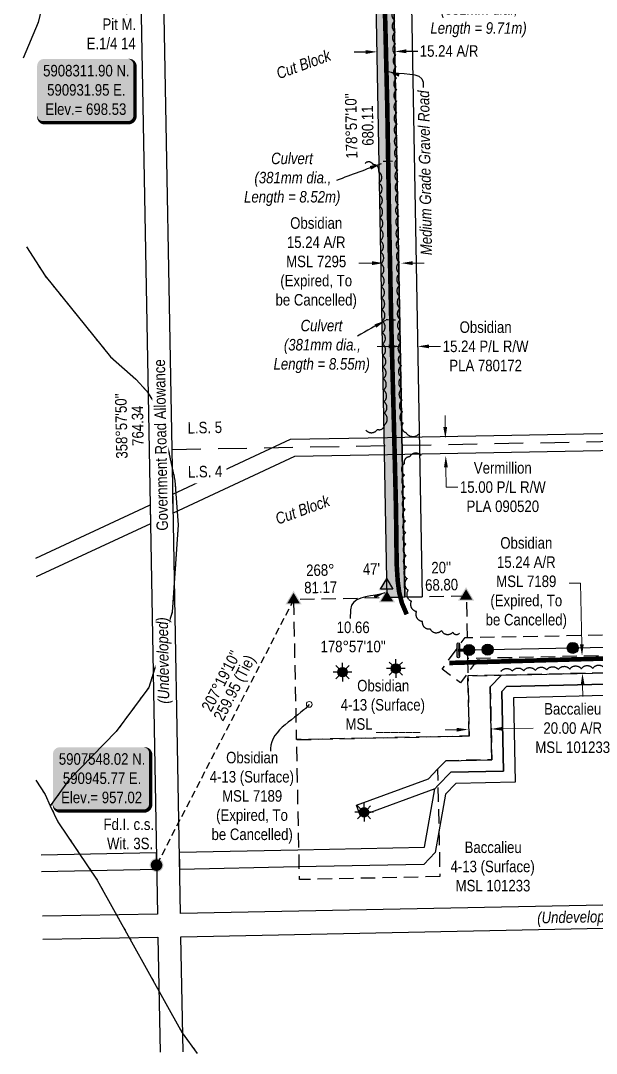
# Model space of a CAD drawing. Extents: x 589502 to 595950, y 5907385 to 5909234.
# Drawn here: x 590828 to 591328, y 5907385 to 5908282 of the extents above; entities that cross this region are included whole.
import ezdxf
from ezdxf.enums import TextEntityAlignment as Align

# ---------------------------------------------------------------- set-up
doc = ezdxf.new("R2010")
doc.units = 0
doc.header["$LTSCALE"] = 5
doc.header["$PDSIZE"] = 0.5
for name, pattern in [('0', [1, 1, 0]), ('foc-ACCESSROAD', [3.75, 2.5, -1.25]), ('foc-FLOWLINE', [3.75, 2.5, -1.25]), ('foc-LSD', [8, 5, -3]), ('foc-TIELINE', [1.875, 1.25, -0.625]), ('foc-WHEELTRACKS', [2, 0.4, -1.6]), ('POWERLINE5', [7.8, 2.4, -0.6, 0.6, -0.6, 0.6, -0.6, 2.4])]:
    doc.linetypes.add(name, pattern=pattern)
doc.layers.get('Defpoints').update_dxf_attribs({"color": 9})
for name, color, linetype, lineweight in [('AS-GENERAL', 48, 'Continuous', 18), ('C-AR-T', 13, 'Continuous', 9), ('C-RW-T', 13, 'Continuous', 9), ('C-WS-T', 13, 'Continuous', 9), ('F-AR-T', 190, 'Continuous', 9), ('F-RW-T', 190, 'Continuous', 9), ('F-WS-T', 190, 'Continuous', 9), ('T-TEXT', 48, 'Continuous', 18)]:
    doc.layers.add(name, color=color, linetype=linetype, lineweight=lineweight)
for name, color, linetype in [('AS-POWER', 104, 'foc-POWER'), ('AS-POWER-EXISTING', 72, 'POWERLINE5'), ('AS-POWER-EXISTING-ANC', 72, 'Continuous'), ('AS-ROADS', 254, 'Continuous'), ('C-RW', 13, 'Continuous'), ('C-WS', 13, 'foc-ACCESSROAD'), ('C-WS-S', 8, 'Continuous'), ('DETAIL-T', 7, 'Continuous'), ('F-EZE', 190, 'foc-FLOWLINE'), ('F-RW', 190, 'Continuous'), ('F-WS', 190, 'foc-ACCESSROAD'), ('F-WS-S', 8, 'Continuous'), ('L-BD', 7, 'Continuous'), ('L-BD1', 253, 'Continuous'), ('L-MON', 1, 'Continuous'), ('L-ROAD-T', 7, 'Continuous'), ('L-SEC', 7, 'Continuous'), ('L-SECTION-LSD', 7, 'foc-LSD'), ('L-TIE', 7, 'foc-TIELINE'), ('P-PROPOSED', 10, 'Continuous'), ('P-PROPOSED-H', 21, 'Continuous'), ('P-TXT', 4, 'Continuous'), ('T-BUSH', 110, '0'), ('T-CREEK', 160, 'Continuous'), ('T-WATER-P3', 160, 'foc-WHEELTRACKS')]:
    doc.layers.add(name, color=color, linetype=linetype)
doc.styles.add('100L', font='ARIALN.TTF', dxfattribs={"height": 11})
doc.styles.add('175L', font='ARIALN.TTF', dxfattribs={"height": 20})
doc.styles.add('80', font='ARIALN.TTF', dxfattribs={"height": 10})
doc.styles.add('80CG', font='ARIALN.TTF', dxfattribs={"height": 10})
doc.styles.add('80L', font='ARIALN.TTF', dxfattribs={"height": 10})
doc.styles.add('80LS', font='ARIALNI.TTF', dxfattribs={"height": 10})
doc.styles.add('foc-LtypeFont', font='ARIALN.TTF', dxfattribs={"height": 7.35})
doc.linetypes.add('foc-POWER', pattern='A,6,-1,["P",foc-LtypeFont,S=0.2,R=0,X=-0.625,Y=-0.75],-1.24,4', length=12.24)
doc.linetypes.add('foc-TOPO-flowdirection-NOLINE', pattern='A,0,[">",foc-LtypeFont,S=0.3,R=0,X=0,Y=-0.945],-20,[">",foc-LtypeFont,S=0.3,R=0,X=0,Y=-0.945],0', length=20)
doc.dimstyles.new('Compass 5 000', dxfattribs={"dimscale": 5, "dimtxt": 9, "dimasz": 2, "dimexe": 0.2, "dimexo": 0.0625, "dimgap": 0.5, "dimtad": 0, "dimtih": 1, "dimtoh": 1, "dimzin": 0, "dimdsep": 46, "dimtxsty": '80CG', "dimcen": 0.1, "dimse1": 1, "dimse2": 1, "dimclrd": 256, "dimclrt": 256, "dimaunit": 1, "dimadec": 4, "dimazin": 0, "dimtfac": 0.06, "dimtofl": 0, "dimtmove": 0, "dimatfit": 1, "dimfxl": 0.2, "dimtolj": 1, "dimtzin": 0, "dimlwd": -1, "dimarcsym": 0})

# ---------------------------------------------------------------- blocks, each defined once
blk = doc.blocks.new('*D420')
at = {"layer": 'C-AR-T', "transparency": 16777216}
for p, q in [((591314.17, 5907793.12), (591304.17, 5907793.12)), ((591315.29, 5907739.84), (591314.17, 5907793.12)), ((591316.02, 5907704.6), (591316.23, 5907694.61))]:
    blk.add_line(p, q, dxfattribs=at)
for points in [[(591316.95, 5907739.88), (591313.62, 5907739.81), (591315.5, 5907729.85)], [(591317.69, 5907704.64), (591314.36, 5907704.57), (591315.81, 5907714.6)]]:
    blk.add_solid(points, dxfattribs=at)
at = {"layer": 'Defpoints', "color": 0, "transparency": 16777216}
for p in [(591276.37, 5907729.03), (591315.5, 5907729.85), (591276.69, 5907713.79)]:
    blk.add_point(p, dxfattribs=at)
at = {"layer": 'C-AR-T', "transparency": 16777216, "insert": (591267.05, 5907793.12), "char_height": 10, "attachment_point": 5, "style": '80CG'}
blk.add_mtext('\\A1;Obsidian\\P15.24 A/R\\PMSL 7189\\P(Expired, To\\Pbe Cancelled)', dxfattribs=at)
blk = doc.blocks.new('*D422')
at = {"layer": 'C-AR-T', "transparency": 16777216}
for p, q in [((591132.99, 5908071.02), (591121.62, 5908071.02)), ((591168.22, 5908071.02), (591178.22, 5908071.02))]:
    blk.add_line(p, q, dxfattribs=at)
for points in [[(591132.99, 5908072.69), (591132.99, 5908069.35), (591142.99, 5908071.02)], [(591168.22, 5908072.69), (591168.22, 5908069.36), (591158.22, 5908071.02)]]:
    blk.add_solid(points, dxfattribs=at)
at = {"layer": 'Defpoints', "color": 0, "transparency": 16777216}
for p in [(591142.99, 5908071.02), (591142.99, 5908058.03), (591158.22, 5908058.03)]:
    blk.add_point(p, dxfattribs=at)
at = {"layer": 'C-AR-T', "transparency": 16777216, "insert": (591084.49, 5908071.02), "char_height": 10, "attachment_point": 5, "style": '80CG'}
blk.add_mtext('\\A1;Obsidian\\P15.24 A/R\\PMSL 7295\\P(Expired, To\\Pbe Cancelled)', dxfattribs=at)
blk = doc.blocks.new('*D430')
at = {"layer": 'C-RW-T', "transparency": 16777216}
for p, q in [((591147.47, 5907998.7), (591137.47, 5907998.7)), ((591182.62, 5907998.7), (591192.62, 5907998.7))]:
    blk.add_line(p, q, dxfattribs=at)
for points in [[(591147.47, 5908000.37), (591147.47, 5907997.04), (591157.47, 5907998.7)], [(591182.62, 5908000.36), (591182.62, 5907997.03), (591172.62, 5907998.7)]]:
    blk.add_solid(points, dxfattribs=at)
at = {"layer": 'Defpoints', "color": 0, "transparency": 16777216}
for p in [(591157.47, 5907996.12), (591172.62, 5907998.7), (591172.62, 5907996.11)]:
    blk.add_point(p, dxfattribs=at)
at = {"layer": 'C-RW-T', "transparency": 16777216, "insert": (591231.71, 5907998.7), "char_height": 10, "attachment_point": 5, "style": '80CG'}
blk.add_mtext('\\A1;Obsidian\\P15.24 P/L R/W\\PPLA 780172', dxfattribs=at)
blk = doc.blocks.new('*D435')
at = {"layer": 'Defpoints', "color": 0, "transparency": 16777216}
for p in [(591216.36, 5907673.75), (591236.37, 5907674.17), (591236.53, 5907666.28)]:
    blk.add_point(p, dxfattribs=at)
at = {"layer": 'F-AR-T', "transparency": 16777216}
for p, q in [((591206.53, 5907665.66), (591196.53, 5907665.45)), ((591246.53, 5907666.49), (591273.1, 5907667.04))]:
    blk.add_line(p, q, dxfattribs=at)
for points in [[(591206.49, 5907667.32), (591206.56, 5907663.99), (591216.52, 5907665.86)], [(591246.49, 5907668.15), (591246.56, 5907664.82), (591236.53, 5907666.28)]]:
    blk.add_solid(points, dxfattribs=at)
at = {"layer": 'F-AR-T', "transparency": 16777216, "insert": (591307.38, 5907667.04), "char_height": 10, "attachment_point": 5, "style": '80CG'}
blk.add_mtext('\\A1;Baccalieu\\P20.00 A/R\\PMSL 101233', dxfattribs=at)
blk = doc.blocks.new('*D441')
at = {"layer": 'Defpoints', "color": 0, "transparency": 16777216}
for p in [(591196.78, 5907918.71), (591220.72, 5907919.14), (591220.99, 5907904.15)]:
    blk.add_point(p, dxfattribs=at)
at = {"layer": 'F-RW-T', "transparency": 16777216}
for p, q in [((591196.6, 5907928.7), (591196.41, 5907938.7)), ((591197.24, 5907893.72), (591197.55, 5907876.4)), ((591197.55, 5907876.4), (591207.55, 5907876.4))]:
    blk.add_line(p, q, dxfattribs=at)
for points in [[(591198.26, 5907928.73), (591194.93, 5907928.67), (591196.78, 5907918.71)], [(591198.9, 5907893.75), (591195.57, 5907893.69), (591197.05, 5907903.71)]]:
    blk.add_solid(points, dxfattribs=at)
at = {"layer": 'F-RW-T', "transparency": 16777216, "insert": (591246.64, 5907876.4), "char_height": 10, "attachment_point": 5, "style": '80CG'}
blk.add_mtext('\\A1;Vermillion\\P15.00 P/L R/W\\PPLA 090520', dxfattribs=at)
blk = doc.blocks.new('GAS')
h = blk.add_hatch(color=255)
h.dxf.hatch_style = 1
edge = h.paths.add_edge_path()
edge.add_arc((0, 0), 0.9, 0, 360)
for p, q in [((-0.81, 0), (-1.62, 0)), ((-0.57, 0.57), (-1.14, 1.14)), ((0, 0.81), (0, 1.62)), ((0.57, 0.57), (1.14, 1.14)), ((1.62, 0), (0.81, 0)), ((-0.57, -0.57), (-1.14, -1.14)), ((0, -0.81), (0, -1.62)), ((1.14, -1.14), (0.57, -0.57))]:
    blk.add_line(p, q)
blk.add_circle((0, 0), 0.8)
blk = doc.blocks.new('fdia')
at = {"color": 255, "const_width": 1}
blk.add_lwpolyline([(-0.5, 0, 1), (0.5, 0, 1)], format="xyb", close=True, dxfattribs=at)
blk = doc.blocks.new('Fdiaa')
blk.add_blockref('fdia', (0, 0))
blk = doc.blocks.new('fdib')
at = {"color": 1, "const_width": 1.6}
blk.add_lwpolyline([(-0.4, 0, 1), (0.4, 0, 1)], format="xyb", close=True, dxfattribs=at)
at = {"color": 1}
blk.add_circle((0, 0), 0.8, dxfattribs=at)
blk = doc.blocks.new('Fdibb')
blk.add_blockref('fdib', (0, 0))
blk = doc.blocks.new('fdicc')
for name in ['Fdibb', 'Fdiaa']:
    blk.add_blockref(name, (0, 0))
blk = doc.blocks.new('FDI')
blk.add_blockref('fdicc', (0, 0))
blk = doc.blocks.new('TRIA')
blk.add_hatch(color=255).paths.add_polyline_path([(-0.04, 1.52), (-1.47, -0.87), (1.39, -0.87)])
blk = doc.blocks.new('TRIAA')
blk.add_blockref('TRIA', (0, 0))
blk = doc.blocks.new('TRIB')
at = {"color": 1}
blk.add_lwpolyline([(-1.12, -0.67), (-0.04, 1.13), (1.04, -0.67)], close=True, dxfattribs=at)
blk = doc.blocks.new('TRIBB')
blk.add_blockref('TRIB', (0, 0))
blk = doc.blocks.new('TRICC')
for name in ['TRIAA', 'TRIBB']:
    blk.add_blockref(name, (0, 0))
blk = doc.blocks.new('plspike')
blk.add_blockref('TRICC', (0, 0))
blk = doc.blocks.new('POWERPOLE')
h = blk.add_hatch(color=255)
edge = h.paths.add_edge_path()
edge.add_arc((0, 0), 0.96, 0, 360)
at = {"linetype": 'Continuous'}
for p, q in [((0.68, -0.68), (-0.68, 0.68)), ((-0.68, -0.68), (0.68, 0.68))]:
    blk.add_line(p, q, dxfattribs=at)
blk.add_circle((0, 0), 0.96, dxfattribs=at)
blk = doc.blocks.new('*U445')
h = blk.add_hatch(color=255)
h.dxf.hatch_style = 1
edge = h.paths.add_edge_path()
edge.add_arc((-0.02, 1.1), 0.2, 1.2155, 181.2155, ccw=False)
edge.add_line((0.18, 1.1), (0.2, -0.2))
edge.add_line((0.2, -0.2), (0.22, -1.1))
edge.add_arc((0.02, -1.1), 0.2, -178.7845, 1.2155, ccw=False)
edge.add_line((-0.18, -1.1), (-0.22, 1.1))
h = blk.add_hatch(color=255)
h.dxf.hatch_style = 1
edge = h.paths.add_edge_path()
edge.add_arc((1.87, 0.04), 0.2, -88.7845, 91.2155, ccw=False)
edge.add_line((1.87, -0.16), (0.2, -0.2))
edge.add_line((0.2, -0.2), (0.2, 0.2))
edge.add_line((0.2, 0.2), (1.86, 0.24))
at = {"color": 255}
blk.add_lwpolyline([(-0.22, 1.1, -1), (0.18, 1.1), (0.2, -0.2), (0.22, -1.1, -1), (-0.18, -1.1)], format="xyb", close=True, dxfattribs=at)
at = {"color": 72, "const_width": 0.1, "flags": 128}
for points in [[(-0.02, 1.1), (0.02, -1.1)], [(1.87, 0.04), (0, 0)]]:
    blk.add_lwpolyline(points, dxfattribs=at)
at = {"color": 255, "flags": 128}
blk.add_lwpolyline([(1.86, 0.24, -1), (1.87, -0.16), (0.2, -0.2), (0.2, 0.2)], format="xyb", close=True, dxfattribs=at)
blk = doc.blocks.new('STRIA')
blk.add_hatch(color=255).paths.add_polyline_path([(-0.04, 1.52), (-1.47, -0.87), (1.39, -0.87)])
blk = doc.blocks.new('STRIAA')
blk.add_blockref('STRIA', (0, 0))
blk = doc.blocks.new('STRIB')
at = {"color": 1}
blk.add_solid([(-1.12, -0.67), (-0.04, 1.13), (1.04, -0.67)], dxfattribs=at)
blk = doc.blocks.new('STRIBB')
blk.add_blockref('STRIB', (0, 0))
blk = doc.blocks.new('STRICC')
for name in ['STRIAA', 'STRIBB']:
    blk.add_blockref(name, (0, 0))
blk = doc.blocks.new('fdspike')
blk.add_blockref('STRICC', (0, 0))
blk = doc.blocks.new('*U450')
h = blk.add_hatch(color=254)
edge = h.paths.add_edge_path()
edge.add_line((-36.5, -28.5), (36.5, -28.5))
edge.add_arc((36.5, -22.5), 6, 270, 360)
edge.add_line((42.5, -22.5), (42.5, 21))
edge.add_arc((36.5, 21), 6, 0, 90)
edge.add_line((36.5, 27), (-36.5, 27))
edge.add_arc((-36.5, 21), 6, 90, 180)
edge.add_line((-42.5, 21), (-42.5, -22.5))
edge.add_arc((-36.5, -22.5), 6, 180, 270)
at = {"color": 1, "flags": 128}
blk.add_lwpolyline([(-36.5, -28.5, 3, 3, 0), (36.5, -28.5, 3, 3, 0.414214), (42.5, -22.5, 3, 3, 0), (42.5, 21, 3, 0, 0.414214), (36.5, 27, 0, 0, 0), (-36.5, 27, 0, 0, 0.414214), (-42.5, 21, 0, 0, 0), (-42.5, -22.5, 0, 3, 0.414214)], format="xyseb", close=True, dxfattribs=at)
blk.add_lwpolyline([(-39.72, -16.35, 0, 10, 0), (0, 0, 5, 5, 0)], format="xyseb", dxfattribs=at)
at = {"color": 1, "style": '80'}
blk.add_attdef('ENTER_TEXT_001', (-35.99, -5), '', height=10, dxfattribs=at)
blk = doc.blocks.new('*D472')
at = {"layer": 'Defpoints', "color": 0, "transparency": 16777216}
for p in [(591152.71, 5908254.9), (591137.55, 5908250.31), (591152.78, 5908250.59)]:
    blk.add_point(p, dxfattribs=at)
at = {"layer": 'P-TXT', "transparency": 16777216}
for p, q in [((591127.48, 5908254.44), (591117.48, 5908254.26)), ((591162.7, 5908255.09), (591172.7, 5908255.27))]:
    blk.add_line(p, q, dxfattribs=at)
for points in [[(591127.45, 5908256.11), (591127.51, 5908252.77), (591137.48, 5908254.62)], [(591162.67, 5908256.75), (591162.73, 5908253.42), (591152.71, 5908254.9)]]:
    blk.add_solid(points, dxfattribs=at)
at = {"layer": 'P-TXT', "transparency": 16777216, "insert": (591199.98, 5908255.27), "char_height": 10, "attachment_point": 5, "style": '80CG'}
blk.add_mtext('\\A1;15.24 A/R', dxfattribs=at)

msp = doc.modelspace()

# ---------------------------------------------------------------- hatches: boundary and pattern name
at = {"layer": 'P-PROPOSED-H'}
h = msp.add_hatch(color=256, dxfattribs=at)
h.dxf.hatch_style = 1
h.paths.add_polyline_path([(591146.139, 5907780.591), (591133.522, 5908470.933), (591148.753, 5908471.209), (591161.369, 5907780.913)])

# ---------------------------------------------------------------- linework, layer by layer
at = {"layer": 'AS-GENERAL', "const_width": 1, "flags": 128}
for points in [[(591151.074, 5908159.697), (591142.562, 5908159.446)], [(591145.127, 5908021.91), (591153.664, 5908021.565)]]:
    msp.add_lwpolyline(points, dxfattribs=at)
at = {"layer": 'AS-POWER', "flags": 128}
msp.add_lwpolyline([(591217.345, 5907734.936), (591233.413, 5907735.289), (591307.442, 5907736.754), (591397.235, 5907738.6), (591497.177, 5907740.697), (591597.413, 5907742.704), (591697.804, 5907744.823), (591797.996, 5907746.762)], dxfattribs=at)
at = {"layer": 'AS-ROADS', "const_width": 3.998, "flags": 128}
for points in [[(591137.967, 5908487.834), (591140.471, 5908426.091), (591142.467, 5908352.957), (591144.579, 5908277.085), (591146.255, 5908207.142), (591147.914, 5908105.327), (591149.956, 5908008.928), (591152.202, 5907924.423), (591153.844, 5907857.311), (591154.408, 5907809.695), (591155.299, 5907795.167), (591156.527, 5907785.538), (591158.963, 5907775.686), (591163.116, 5907765.911)], [(591200.264, 5907723.664), (591306.981, 5907726.722), (591357.322, 5907728.113), (591398.209, 5907729.417), (591438.164, 5907730.308), (591497.654, 5907731.912), (591540.029, 5907733.137), (591597.823, 5907734.43), (591640.403, 5907735.285), (591698.863, 5907736.381), (591738.883, 5907736.955), (591796.69, 5907738.083), (591840.167, 5907738.332), (591858.007, 5907738.51)]]:
    msp.add_lwpolyline(points, dxfattribs=at)
at = {"layer": 'C-RW'}
msp.add_lwpolyline([(591163.983, 5908471.485), (591176.598, 5907781.235), (591161.369, 5907780.913), (591148.753, 5908471.209)], close=True, dxfattribs=at)
at = {"layer": 'C-WS', "flags": 128}
for points in [[(591861.711, 5907726.344), (591857.755, 5907726.259), (591804.313, 5907725.111), (591803.06, 5907725.084), (591784.109, 5907724.676), (591761.779, 5907724.198), (591718.4, 5907723.264), (591392.065, 5907716.25), (591383.875, 5907716.073), (591381.927, 5907716.033), (591363.905, 5907715.647), (591245.569, 5907713.106), (591216.349, 5907712.48), (591217.418, 5907660.205), (591067.519, 5907657.036), (591065.026, 5907778.876), (591214.925, 5907782.045), (591216.037, 5907727.724), (591359.053, 5907730.791), (591379.136, 5907731.224), (591389.128, 5907731.425), (591761.481, 5907739.441), (591786.419, 5907739.974), (591806.623, 5907740.41), (591857.456, 5907741.503), (591861.413, 5907741.588)], [(591216.037, 5907727.724), (591216.349, 5907712.48)]]:
    msp.add_lwpolyline(points, dxfattribs=at)
at = {"layer": 'F-EZE', "flags": 128}
msp.add_lwpolyline([(591786.419, 5907739.974), (591785.94, 5907736.798), (591761.542, 5907736.331), (591389.556, 5907729.208), (591379.414, 5907729.013), (591224.218, 5907726.042), (591210.002, 5907706.485), (591193.897, 5907718.194), (591213.935, 5907745.761), (591214.823, 5907745.778), (591358.698, 5907748.533), (591378.806, 5907748.918), (591388.799, 5907749.11), (591761.152, 5907756.239), (591787.41, 5907756.743), (591787.572, 5907747.609), (591786.419, 5907739.974)], close=True, dxfattribs=at)
at = {"layer": 'F-RW'}
msp.add_lwpolyline([(591356.819, 5907920.915), (591409.862, 5907856.786), (591411.286, 5907855.225), (591398.675, 5907845.715), (591380.888, 5907867.151), (591369.289, 5907881.146), (591348.166, 5907907.545), (591347.535, 5907908.334), (591176.692, 5907905.114), (591161.559, 5907904.829), (591146.333, 5907904.542), (591065.532, 5907903.022), (590960.348, 5907853.944), (590960.051, 5907870.352), (591062.073, 5907917.953), (591146.323, 5907919.538), (591161.549, 5907919.825), (591176.685, 5907920.11), (591347.872, 5907923.337), (591354.448, 5907923.461), (591356.819, 5907920.915)], close=True, dxfattribs=at)
for points in [[(590840.966, 5907814.785), (590934.801, 5907858.57), (590940.109, 5907861.047), (590940.405, 5907844.64), (590841.263, 5907798.378)], [(591364.227, 5907705.659), (591324.113, 5907704.989), (591249.909, 5907703.203), (591245.833, 5907698.971), (591247.304, 5907629.78), (591201.415, 5907628.8), (591190.274, 5907617.16), (591187.587, 5907614.352), (591122.965, 5907590.598), (591119.517, 5907599.98), (591181.966, 5907622.936), (591189.974, 5907631.302), (591197.06, 5907638.706), (591237.098, 5907639.559), (591235.75, 5907702.913), (591245.569, 5907713.106), (591363.905, 5907715.648)], [(591364.418, 5907695.655), (591324.32, 5907694.987), (591255.959, 5907693.34), (591257.52, 5907619.991), (591205.775, 5907618.885), (591196.889, 5907609.637), (591191.129, 5907576.901), (591187.964, 5907558.91), (591178.075, 5907548.62), (591068.956, 5907546.406), (590965.95, 5907544.319), (590965.896, 5907547.316), (590965.679, 5907559.309), (591068.637, 5907561.396), (591178.645, 5907563.629), (591187.587, 5907614.352), (591190.274, 5907617.16), (591201.415, 5907628.8), (591247.304, 5907629.78), (591245.833, 5907698.971), (591249.912, 5907703.203), (591324.113, 5907704.989), (591364.227, 5907705.659)], [(590845.635, 5907557.066), (590945.572, 5907559.089), (590945.789, 5907547.096), (590945.843, 5907544.099), (590845.907, 5907542.078)]]:
    msp.add_lwpolyline(points, dxfattribs=at)
at = {"layer": 'F-WS', "flags": 128}
msp.add_lwpolyline([(591191.955, 5907538.025), (591070.007, 5907535.435), (591067.519, 5907657.036), (591217.418, 5907660.205), (591216.349, 5907712.48), (591245.569, 5907713.106), (591235.75, 5907702.913), (591237.098, 5907639.559), (591197.06, 5907638.706), (591189.974, 5907631.302), (591190.274, 5907617.16), (591190.537, 5907604.778), (591191.278, 5907569.889), (591191.578, 5907555.737), (591191.955, 5907538.025)], close=True, dxfattribs=at)
at = {"layer": 'L-SEC'}
for p, q in [((590931.951, 5908311.897), (590939.246, 5907908.73)), ((590959.351, 5907909.116), (590952.056, 5908312.269)), ((590939.246, 5907908.73), (590946.54, 5907505.561)), ((590966.644, 5907505.96), (590959.351, 5907909.116)), ((591366.191, 5907513.891), (590966.644, 5907505.96)), ((590946.54, 5907505.561), (590846.601, 5907503.737)), ((590967.007, 5907485.856), (591366.57, 5907493.786)), ((590846.966, 5907483.632), (590946.904, 5907485.456)), ((590946.904, 5907485.456), (590948.776, 5907385.519)), ((590968.88, 5907385.918), (590967.007, 5907485.856))]:
    msp.add_line(p, q, dxfattribs=at)
at = {"layer": 'L-TIE', "flags": 128}
msp.add_lwpolyline([(591065.026, 5907778.876), (590945.772, 5907548.024)], dxfattribs=at)
at = {"layer": 'P-PROPOSED'}
msp.add_lwpolyline([(591146.139, 5907780.591), (591133.522, 5908470.933), (591148.753, 5908471.209), (591161.369, 5907780.913)], close=True, dxfattribs=at)
at = {"layer": 'T-BUSH', "flags": 128}
for points in [[(591228.539, 5908609.331, 0.5205671), (591220.947, 5908602.828, 0.5205671), (591213.356, 5908596.326, 0.5205671), (591206.349, 5908589.287, 0.5205671), (591200.514, 5908581.171, 0.5205671), (591195.288, 5908572.833, 0.5205671), (591194.524, 5908562.867, 0.5205671), (591193.76, 5908552.901, 0.5205671), (591193.518, 5908542.914, 0.5205671), (591193.511, 5908532.919, 0.5205671), (591193.926, 5908522.943, 0.5205671), (591194.87, 5908512.992, 0.5205671), (591195.815, 5908503.041, 0.5205671), (591186.704, 5908501.405, 0.5205671), (591176.755, 5908500.437, 0.5205671), (591166.834, 5908499.221, 0.5205671), (591157.98, 5908495.842, 0.5205671), (591155.322, 5908486.882, 0.5205671), (591155.123, 5908476.888, 0.5205671), (591154.938, 5908466.895, 0.5205671), (591155.02, 5908456.899, 0.5205671), (591150.906, 5908449.692, 0.5205671), (591148.339, 5908441.567, 0.5205671), (591148.65, 5908431.576, 0.5205671), (591148.961, 5908421.585, 0.5205671), (591149.273, 5908411.595, 0.5205671), (591149.539, 5908401.603, 0.5205671), (591149.766, 5908391.61, 0.5205671), (591149.993, 5908381.617, 0.5205671), (591150.22, 5908371.624, 0.5205671), (591150.447, 5908361.631, 0.5205671), (591150.691, 5908351.638, 0.5205671), (591151.021, 5908341.648, 0.5205671), (591151.352, 5908331.658, 0.5205671), (591151.682, 5908321.668, 0.5205671), (591152.012, 5908311.678, 0.5205671), (591152.342, 5908301.688, 0.5205671), (591152.672, 5908291.698, 0.5205671), (591152.964, 5908281.707, 0.5205671), (591153.249, 5908271.715, 0.5205671), (591153.534, 5908261.724, 0.5205671), (591153.819, 5908251.732, 0.5205671), (591154.104, 5908241.741, 0.5205671), (591154.389, 5908231.75, 0.5205671), (591154.525, 5908221.755, 0.5205671), (591154.61, 5908211.76, 0.5205671), (591154.695, 5908201.765, 0.5205671), (591154.78, 5908191.77, 0.5205671), (591154.866, 5908181.775, 0.5205671), (591155.016, 5908171.78, 0.5205671), (591155.206, 5908161.787, 0.5205671), (591155.395, 5908151.793, 0.5205671), (591155.584, 5908141.799, 0.5205671), (591155.774, 5908131.805, 0.5205671), (591155.963, 5908121.812, 0.5205671), (591156.153, 5908111.818, 0.5205671), (591156.327, 5908101.824, 0.5205671), (591156.489, 5908091.83, 0.5205671), (591156.652, 5908081.836, 0.5205671), (591156.814, 5908071.841, 0.5205671), (591156.977, 5908061.847, 0.5205671), (591157.139, 5908051.853, 0.5205671), (591157.301, 5908041.859, 0.5205671), (591157.464, 5908031.865, 0.5205671), (591157.644, 5908021.871, 0.5205671), (591157.851, 5908011.877, 0.5205671), (591158.058, 5908001.884, 0.5205671), (591158.264, 5907991.891, 0.5205671), (591158.471, 5907981.897, 0.5205671), (591158.678, 5907971.904, 0.5205671), (591158.884, 5907961.91, 0.5205671), (591159.157, 5907951.919, 0.5205671), (591159.575, 5907941.932, 0.5205671), (591159.993, 5907931.946, 0.5205671), (591162.283, 5907923.83, 0.5205671), (591174.494, 5907923.313, 0.5205671)], [(591127.664, 5907925.989, 0.5205671), (591137.639, 5907926.635, 0.5205671), (591143.85, 5907930.703, 0.5205671), (591143.55, 5907940.694, 0.5205671), (591143.249, 5907950.685, 0.5205671), (591142.948, 5907960.676, 0.5205671), (591142.715, 5907970.669, 0.5205671), (591142.513, 5907980.662, 0.5205671), (591142.31, 5907990.656, 0.5205671), (591142.108, 5908000.649, 0.5205671), (591141.905, 5908010.643, 0.5205671), (591141.702, 5908020.636, 0.5205671), (591141.495, 5908030.63, 0.5205671), (591141.287, 5908040.623, 0.5205671), (591141.08, 5908050.616, 0.5205671), (591140.873, 5908060.61, 0.5205671), (591140.666, 5908070.603, 0.5205671), (591140.456, 5908080.596, 0.5205671), (591140.217, 5908090.589, 0.5205671), (591139.978, 5908100.582, 0.5205671), (591139.739, 5908110.574, 0.5205671), (591139.5, 5908120.567, 0.5205671), (591139.261, 5908130.56, 0.5205671), (591139.022, 5908140.552, 0.5205671), (591138.782, 5908150.545, 0.5205671), (591133.988, 5908156.578, 0.5205671), (591127.024, 5908157.727, 0.5205671)], [(591175.576, 5907903.939, 0.5205671), (591165.657, 5907902.701, 0.5205671), (591161.102, 5907896.822, 0.5205671), (591161.302, 5907886.828, 0.5205671), (591161.503, 5907876.835, 0.5205671), (591161.703, 5907866.841, 0.5205671), (591161.903, 5907856.848, 0.5205671), (591162.102, 5907846.854, 0.5205671), (591162.301, 5907836.861, 0.5205671), (591162.501, 5907826.867, 0.5205671), (591162.7, 5907816.874, 0.5205671), (591162.9, 5907806.88, 0.5205671), (591163.566, 5907796.907, 0.5205671), (591164.451, 5907786.955, 0.5205671), (591167.197, 5907777.456, 0.5205671), (591171.608, 5907768.489, 0.5205671), (591176.719, 5907759.924, 0.5205671), (591183.403, 5907753.298, 0.5205671), (591193.288, 5907751.82, 0.5205671), (591203.174, 5907750.342, 0.5205671), (591208.9, 5907749.486, 0.5205671)], [(591244.894, 5907716.107, -0.5205671), (591254.882, 5907716.479, -0.5205671), (591264.871, 5907716.852, -0.5205671), (591274.859, 5907717.224, -0.5205671), (591284.848, 5907717.596, -0.5205671), (591294.837, 5907717.966, -0.5205671), (591304.826, 5907718.31, -0.5205671), (591314.816, 5907718.655, -0.5205671), (591324.805, 5907718.999, -0.5205671), (591334.795, 5907719.343, -0.5205671), (591344.785, 5907719.687, -0.5205671), (591354.774, 5907720.031, -0.5205671), (591364.765, 5907720.346, -0.5205671), (591374.756, 5907720.644, -0.5205671), (591384.747, 5907720.942, -0.5205671), (591394.738, 5907721.24, -0.5205671), (591404.73, 5907721.487, -0.5205671), (591414.724, 5907721.7, -0.5205671), (591424.717, 5907721.914, -0.5205671), (591434.71, 5907722.127, -0.5205671), (591444.703, 5907722.361, -0.5205671), (591454.695, 5907722.608, -0.5205671), (591464.688, 5907722.855, -0.5205671), (591474.68, 5907723.102, -0.5205671), (591484.673, 5907723.35, -0.5205671), (591494.665, 5907723.597, -0.5205671), (591504.656, 5907723.91, -0.5205671), (591514.645, 5907724.265, -0.5205671), (591524.634, 5907724.62, -0.5205671), (591534.623, 5907724.975, -0.5205671), (591544.614, 5907725.289, -0.5205671), (591554.606, 5907725.531, -0.5205671), (591564.599, 5907725.773, -0.5205671), (591574.592, 5907726.015, -0.5205671), (591584.584, 5907726.256, -0.5205671), (591594.577, 5907726.498, -0.5205671), (591604.57, 5907726.718, -0.5205671), (591614.563, 5907726.923, -0.5205671), (591624.557, 5907727.128, -0.5205671), (591634.55, 5907727.334, -0.5205671), (591644.544, 5907727.493, -0.5205671), (591654.539, 5907727.549, -0.5205671), (591664.535, 5907727.606, -0.5205671), (591674.53, 5907727.662, -0.5205671), (591684.526, 5907727.718, -0.5205671), (591694.521, 5907727.774, -0.5205671), (591704.516, 5907727.87, -0.5205671), (591714.511, 5907728.001, -0.5205671), (591724.505, 5907728.133, -0.5205671), (591737.041, 5907728.299, -0.5205671)]]:
    msp.add_lwpolyline(points, format="xyb", dxfattribs=at)
at = {"layer": 'T-CREEK', "linetype": 'foc-TOPO-flowdirection-NOLINE', "flags": 128}
for points in [[(590827.688, 5908377.403), (590840.282, 5908351.017), (590848.181, 5908315.681), (590847.049, 5908297.056), (590842.897, 5908280.192), (590829.937, 5908249.197)], [(590832.817, 5908085.068), (590848.927, 5908059.916), (590905.873, 5907989.532), (590927.858, 5907970.14), (590937.346, 5907959.699), (590945.479, 5907947.128), (590951.077, 5907932.066), (590961.794, 5907882.196), (590964.499, 5907843.595), (590959.441, 5907767.726), (590939.043, 5907702.398), (590910.826, 5907664.247), (590869.26, 5907621.45), (590853.358, 5907599.412)], [(590840.941, 5907621.935), (590848.926, 5907609.412), (590853.358, 5907599.412), (590860.135, 5907585.655), (590894.206, 5907535.018), (590968.109, 5907402.304), (590981.074, 5907384.51)]]:
    msp.add_lwpolyline(points, dxfattribs=at)
at = {"layer": 'T-WATER-P3', "flags": 128}
for points in [[(590827.688, 5908377.403), (590840.282, 5908351.017), (590848.181, 5908315.681), (590847.049, 5908297.056), (590842.897, 5908280.192), (590829.937, 5908249.197)], [(590832.817, 5908085.068), (590848.927, 5908059.916), (590905.873, 5907989.532), (590927.858, 5907970.14), (590937.346, 5907959.699), (590945.479, 5907947.128), (590951.077, 5907932.066), (590961.794, 5907882.196), (590964.499, 5907843.595), (590959.441, 5907767.726), (590939.043, 5907702.398), (590910.826, 5907664.247), (590869.26, 5907621.45), (590853.358, 5907599.412)], [(590840.941, 5907621.935), (590848.926, 5907609.412), (590853.358, 5907599.412), (590860.135, 5907585.655), (590894.206, 5907535.018), (590968.109, 5907402.304), (590981.074, 5907384.51)]]:
    msp.add_lwpolyline(points, dxfattribs=at)

# ---------------------------------------------------------------- block references
at = {"layer": 'AS-POWER-EXISTING', "xscale": 4.997749999999932, "yscale": 4.997749999999932, "zscale": 4.997749999999932}
for p in [(591217.345, 5907734.936), (591233.413, 5907735.289), (591307.442, 5907736.754)]:
    msp.add_blockref('POWERPOLE', p, dxfattribs=at)
at = {"layer": 'AS-POWER-EXISTING-ANC', "xscale": 4.997760549999968, "yscale": 4.997760549999968, "zscale": 4.997760549999968}
msp.add_blockref('*U445', (591208.013, 5907734.738), dxfattribs=at)
at = {"layer": 'C-WS-S', "color": 6, "xscale": 4.997749999999961, "yscale": 4.997749999999961, "zscale": 4.997749999999961}
for p in [(591153.723, 5907718.795), (591107.33, 5907715.681)]:
    msp.add_blockref('GAS', p, dxfattribs=at)
at = {"layer": 'DETAIL-T', "color": 5}
ref = msp.add_blockref('*U450', (590884.537, 5908221.476), dxfattribs=at)
ref.add_attrib('ENTER_TEXT_001', '5908311.90 N.', (590847.218, 5908233.248), dxfattribs={"layer": '0', "color": 1, "height": 10, "style": '80'})
ref.add_attrib('ENTER_TEXT_002', '590931.95 E.', (590850.717, 5908216.54), dxfattribs={"layer": '0', "color": 1, "height": 10, "style": '80'})
ref.add_attrib('ENTER_TEXT_003', 'Elev.= 698.53', (590849.162, 5908199.833), dxfattribs={"layer": '0', "color": 1, "height": 10, "style": '80'})
ref = msp.add_blockref('*U450', (590898.192, 5907623.466), dxfattribs=at)
ref.add_attrib('ENTER_TEXT_001', '5907548.02 N.', (590860.873, 5907635.238), dxfattribs={"layer": '0', "color": 1, "height": 10, "style": '80'})
ref.add_attrib('ENTER_TEXT_002', '590945.77 E.', (590864.373, 5907618.531), dxfattribs={"layer": '0', "color": 1, "height": 10, "style": '80'})
ref.add_attrib('ENTER_TEXT_003', 'Elev.= 957.02', (590862.848, 5907601.823), dxfattribs={"layer": '0', "color": 1, "height": 10, "style": '80'})
at = {"layer": 'F-WS-S', "color": 6, "xscale": 4.997749999999961, "yscale": 4.997749999999961, "zscale": 4.997749999999961}
msp.add_blockref('GAS', (591126.09, 5907593.913), dxfattribs=at)
at = {"layer": 'L-MON', "color": 6}
for name, p, xscale, yscale, zscale in [('plspike', (591145.944, 5907791.243), 4.997760549999986, 4.997760549999986, 4.997760549999986), ('FDI', (590945.772, 5907548.024), 4.999999999999964, 4.999999999999964, 4.999999999999964)]:
    msp.add_blockref(name, p, dxfattribs=dict(at, xscale=xscale, yscale=yscale, zscale=zscale))
at = {"layer": 'L-MON', "xscale": 4.99776054999997, "yscale": 4.99776054999997, "zscale": 4.99776054999997}
for p in [(591146.139, 5907780.591), (591214.925, 5907782.045), (591065.026, 5907778.876)]:
    msp.add_blockref('fdspike', p, dxfattribs=at)

# ---------------------------------------------------------------- texts
at = {"layer": 'AS-GENERAL', "char_height": 9.99552, "attachment_point": 1, "style": '80L'}
for s, insert in [('\\pi23.762;{\\fArial Narrow|b0|i1|c0|p34;Culvert\\P\\pi9.2494;(381mm dia., \\P\\pi0.25952;Length = 9.71m)}', (591183.457, 5908313.624)), ('\\pi23.762;{\\fArial Narrow|b0|i1|c0|p34;Culvert\\P\\pi9.2494;(381mm dia., \\P\\pi0.25952;Length = 8.52m)}', (591021.555, 5908167.007)), ('\\pi23.762;{\\fArial Narrow|b0|i1|c0|p34;Culvert\\P\\pi9.2494;(381mm dia., \\P\\pi0.25952;Length = 8.55m)}', (591047.18, 5908021.814))]:
    msp.add_mtext_dynamic_manual_height_columns(s, width=83.19686, gutter_width=50, heights=[0], dxfattribs=dict(at, insert=insert))
at = {"layer": 'AS-GENERAL', "insert": (591175.196, 5908077.233), "char_height": 9.99552, "attachment_point": 1, "rotation": 91.04702, "style": '80L'}
msp.add_mtext_dynamic_manual_height_columns('\\pi0.56816;{\\fArial Narrow|b0|i1|c0|p34;Medium Grade Gravel Road}', width=144.34637, gutter_width=50, heights=[0], dxfattribs=at)
at = {"layer": 'C-WS-T', "char_height": 9.9955, "attachment_point": 1, "style": '175L'}
for s, insert in [('\\pi14.405;Obsidian\\P\\pi0.13101;4-13 (Surface)\\P\\pi4.239;MSL ______', (591105.713, 5907708.969)), ('\\pi14.405;Obsidian\\P\\pi0.13101;4-13 (Surface)\\P\\pi10.897;MSL 7189\\P\\pi5.6947;(Expired, To \\P\\pi1.6992;be Cancelled)', (590991.847, 5907646.469))]:
    msp.add_mtext_dynamic_manual_height_columns(s, width=72.62372, gutter_width=100, heights=[0], dxfattribs=dict(at, insert=insert))
at = {"layer": 'F-WS-T', "insert": (591201.111, 5907568.544), "char_height": 9.9955, "attachment_point": 1, "style": '175L'}
msp.add_mtext_dynamic_manual_height_columns('\\pi12.329;Baccalieu\\P\\pi0.13109;4-13 (Surface)\\P\\pi4.5425;MSL 101233', width=72.62387, gutter_width=100, heights=[0], dxfattribs=at)
at = {"layer": 'L-BD', "style": '80L'}
for s, height, rotation, p in [("358°57'50''", 9.99552, 91.0366, (590915.126, 5907929.531)), ('764.34', 9.9955, 91.0366, (590929.367, 5907929.789)), ('268°', 9.991, 1.2111, (591088.093, 5907804.347)), ("47'", 9.991, 1.2111, (591132.484, 5907805.285)), ("20''", 9.991, 1.2111, (591193.132, 5907806.567)), ('68.80', 9.991, 1.2111, (591193.449, 5907791.584)), ('81.17', 9.991, 1.2111, (591088.41, 5907789.364))]:
    msp.add_text(s, height=height, rotation=rotation, dxfattribs=at).set_placement(p, align=Align.MIDDLE)
at = {"layer": 'L-BD1', "style": '80L'}
for s, height, p in [("178°57'10''", 9.99552, (591114.909, 5908190.221)), ('680.11', 9.9955, (591129.15, 5908190.481))]:
    msp.add_text(s, height=height, rotation=91.047, dxfattribs=at).set_placement(p, align=Align.MIDDLE)
at = {"layer": 'L-BD1', "color": 5, "style": '80L'}
for s, p in [("207°19'10''", (591001.728, 5907708.068)), ('259.95 (Tie)', (591014.383, 5907701.531))]:
    msp.add_text(s, height=9.99552, rotation=62.6799, dxfattribs=at).set_placement(p, align=Align.MIDDLE)
at = {"layer": 'L-BD1', "insert": (591116.62, 5907759.63), "char_height": 9.99552, "width": 25.97625, "attachment_point": 2, "style": '80L'}
msp.add_mtext("10.66 178°57'10''", dxfattribs=at)
at = {"layer": 'L-MON', "char_height": 9.99552, "attachment_point": 1, "style": '80L'}
for s, width, insert in [('\\pi11.894;Fd.I.  Mp.\\P\\pi30.917;Pit M.\\P\\pi17.138;E.1/4 14', 58.32647, (590867.863, 5908300.237)), ('\\pi2.7632;Fd.I. c.s.\\P\\pi5.7905;Wit. 3S.', 44.74306, (590896.93, 5907588.538))]:
    msp.add_mtext_dynamic_manual_height_columns(s, width=width, gutter_width=50, heights=[0], dxfattribs=dict(at, insert=insert))
at = {"layer": 'T-TEXT', "style": '80LS'}
msp.add_text('(Undeveloped)', height=9.9955, rotation=1.012795, dxfattribs=at).set_placement((591314.066, 5907503.041), align=Align.MIDDLE_CENTER)
at = {"layer": 'T-TEXT', "insert": (591048.148, 5908239.944), "char_height": 9.98724, "attachment_point": 1, "rotation": 20, "style": '80LS', "bg_fill": 3, "box_fill_scale": 1.115, "bg_fill_color": 256, "bg_fill_transparency": 0}
msp.add_mtext_dynamic_manual_height_columns('\\pi0.58995;Cut Block', width=49.7127, gutter_width=45.017, heights=[0], dxfattribs=at)

# ---------------------------------------------------------------- dimensions: what is measured, and where the dimension line sits
at = {"layer": 'C-AR-T', "color": 6}
for base, p1, p2, angle, text, picture, middle in [((591142.994, 5908071.021), (591158.222, 5908058.029), (591142.995, 5908058.028), 180.003773, 'Obsidian\\P15.24 A/R\\PMSL 7295\\P(Expired, To\\Pbe Cancelled)', '*D422', (591084.492, 5908071.019)), ((591315.496, 5907729.846), (591276.693, 5907713.786), (591276.375, 5907729.029), 91.195926, 'Obsidian\\P15.24 A/R\\PMSL 7189\\P(Expired, To\\Pbe Cancelled)', '*D420', (591267.047, 5907793.118))]:
    dim = msp.add_linear_dim(base=base, p1=p1, p2=p2, angle=angle, text=text, dimstyle='Compass 5 000', dxfattribs=at)
    dim.commit()
    dim.dimension.update_dxf_attribs({"geometry": picture, "text_midpoint": middle, "dimtype": 161})
at = {"layer": 'C-RW-T', "color": 6}
dim = msp.add_aligned_dim(p1=(591157.468, 5907996.117), p2=(591172.624, 5907996.115), distance=2.584, text='Obsidian\\P15.24 P/L R/W\\PPLA 780172', dimstyle='Compass 5 000', dxfattribs=at)
dim.commit()
dim.dimension.update_dxf_attribs({"geometry": '*D430', "text_midpoint": (591231.71, 5907998.696)})
at = {"layer": 'F-AR-T'}
dim = msp.add_linear_dim(base=(591236.53, 5907666.278), p1=(591216.361, 5907673.753), p2=(591236.366, 5907674.167), angle=1.185944, text='Baccalieu\\P20.00 A/R\\PMSL 101233', dimstyle='Compass 5 000', dxfattribs=at)
dim.commit()
dim.dimension.update_dxf_attribs({"geometry": '*D435', "text_midpoint": (591307.385, 5907667.035), "dimtype": 161})
at = {"layer": 'F-RW-T', "color": 6}
dim = msp.add_linear_dim(base=(591196.779, 5907918.705), p1=(591220.991, 5907904.152), p2=(591220.717, 5907919.143), angle=91.046884, text='Vermillion\\P15.00 P/L R/W\\PPLA 090520', dimstyle='Compass 5 000', dxfattribs=at)
dim.commit()
dim.dimension.update_dxf_attribs({"geometry": '*D441', "text_midpoint": (591246.638, 5907876.401), "dimtype": 161})
at = {"layer": 'P-TXT'}
dim = msp.add_aligned_dim(p1=(591137.554, 5908250.311), p2=(591152.785, 5908250.59), distance=4.313, text='15.24 A/R', dimstyle='Compass 5 000', dxfattribs=at)
dim.commit()
dim.dimension.update_dxf_attribs({"geometry": '*D472', "text_midpoint": (591199.984, 5908255.268)})

# ---------------------------------------------------------------- leaders
at = {"layer": 'AS-GENERAL', "path_type": 1}
for points in [[(591147.118, 5908237.556), (591177.495, 5908228.236), (591177.324, 5908223.623)], [(591140.989, 5908157.368), (591102.159, 5908142.876)], [(591144.691, 5908021.192), (591120.356, 5908007.693)]]:
    msp.add_leader(points, dimstyle='Compass 5 000', override={"dimgap": 0.5, "dimtad": 0}, dxfattribs=at)
at = {"layer": 'C-WS-T', "path_type": 1}
msp.add_leader([(591078.493, 5907687.707), (591044.755, 5907649.251), (591044.755, 5907647.021)], dimstyle='Compass 5 000', override={"dimasz": 1, "dimgap": 0.5, "dimtad": 0, "dimldrblk": 'DotBlank'}, dxfattribs=at)
at = {"layer": 'L-BD1', "path_type": 1}
msp.add_leader([(591144.14, 5907784.679), (591115.217, 5907773.833), (591113.901, 5907762.183)], dimstyle='Compass 5 000', override={"dimgap": 0.5, "dimtad": 0}, dxfattribs=at)

# ---------------------------------------------------------------- next in the draw order: texts
at = {"layer": 'L-ROAD-T', "insert": (590944.433, 5907912.959), "char_height": 9.9955, "width": 150.04686, "attachment_point": 2, "rotation": 91.039421, "style": '80L', "bg_fill": 3, "box_fill_scale": 1.15, "bg_fill_color": 256, "bg_fill_true_color": 256, "bg_fill_transparency": 0}
msp.add_mtext('Government Road Allowance', dxfattribs=at)
at = {"layer": 'L-SECTION-LSD', "insert": (590970.894, 5907894.628), "char_height": 9.99552, "attachment_point": 1, "rotation": 1.064819, "style": '100L', "bg_fill": 3, "box_fill_scale": 1.5, "bg_fill_color": 256, "bg_fill_transparency": 0}
msp.add_mtext_dynamic_manual_height_columns('\\pi1.9988;L.S. 4', width=30.53989, gutter_width=55, heights=[0], dxfattribs=at)
at = {"layer": 'T-TEXT', "insert": (591047.278, 5907852.945), "char_height": 9.98724, "attachment_point": 1, "rotation": 20, "style": '80LS', "bg_fill": 3, "box_fill_scale": 1.115, "bg_fill_color": 256, "bg_fill_transparency": 0}
msp.add_mtext_dynamic_manual_height_columns('\\pi0.58995;Cut Block', width=49.7127, gutter_width=45.017, heights=[0], dxfattribs=at)
at = {"layer": 'T-TEXT', "insert": (590946.262, 5907725.708), "char_height": 9.9955, "width": 75.94075, "attachment_point": 2, "rotation": 91.039421, "style": '80LS', "bg_fill": 3, "box_fill_scale": 1.15, "bg_fill_color": 256, "bg_fill_true_color": 256, "bg_fill_transparency": 0}
msp.add_mtext('(Undeveloped)', dxfattribs=at)

# ---------------------------------------------------------------- next in the draw order: linework, layer by layer
at = {"layer": 'L-SECTION-LSD', "flags": 128}
msp.add_lwpolyline([(590959.35, 5907909.103), (591358.61, 5907916.524)], dxfattribs=at)

# ---------------------------------------------------------------- next in the draw order: texts
at = {"layer": 'L-SECTION-LSD', "insert": (590970.894, 5907932.895), "char_height": 9.99552, "attachment_point": 1, "rotation": 1.064819, "style": '100L', "bg_fill": 3, "box_fill_scale": 1.5, "bg_fill_color": 256, "bg_fill_transparency": 0}
msp.add_mtext_dynamic_manual_height_columns('\\pi1.7714;L.S. 5', width=30.40114, gutter_width=55, heights=[0], dxfattribs=at)

doc.saveas('drawing.dxf')
